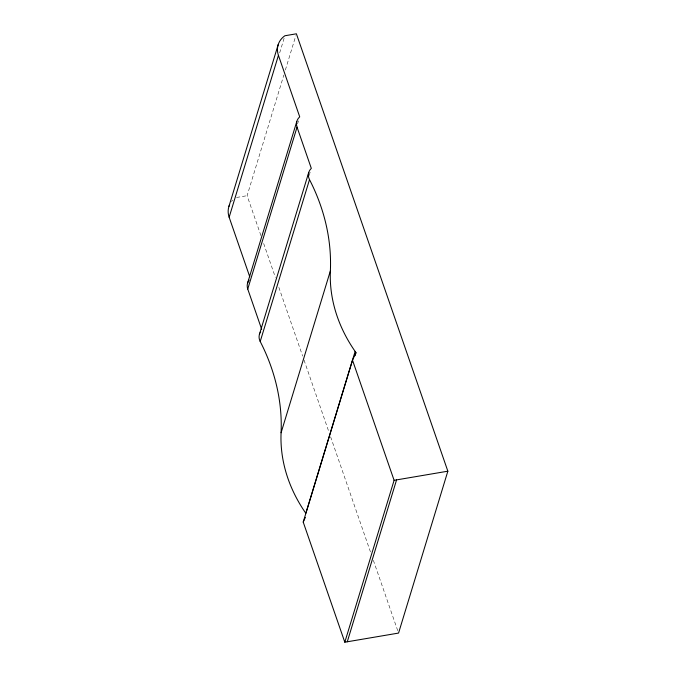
<?xml version="1.0" encoding="UTF-8"?>
<svg xmlns="http://www.w3.org/2000/svg" width="676" height="676" viewBox="0 0 676 676"><rect width="100%" height="100%" fill="white"/><g stroke="black" fill="none" stroke-linecap="round" stroke-linejoin="round"><path stroke-width="0.51" stroke-dasharray="3.38 2.54" d="M279.67 52.846L284.258 37.772M260.902 235.535L247.103 195.685L283.844 75.028M285.373 70L295.784 35.811M297.584 123.877L298.496 120.86M309.169 175.414L310.394 171.391M236.541 197.476L247.103 195.685M263.665 243.512L275.394 277.388M278.842 287.351L302.645 356.091M304.031 360.08L328.866 431.812M330.598 436.797L370.617 552.368M373.372 560.345L397.868 631.08M231.496 201.524A23.398 19.401 16.9 0 1 232.696 200.113"/><path stroke-width="1.01" d="M228.953 206.349L278.242 44.464M249.748 276.738L229.147 217.241L278.436 55.356A23.398 19.401 16.9 0 1 284.875 35.76L296.392 33.8L447.85 471.189L398.561 633.074L344.811 642.2L303.211 522.075L352.509 360.19L355.965 352.669L355.137 351.419A162.857 135.031 16.9 0 1 330.378 270.882A233.693 193.767 16.9 0 0 309.507 179.622A12.81 10.622 16.9 0 1 311.315 168.375L297.043 127.156A13.199 10.943 16.9 0 1 299.721 116.838L278.436 55.356M247.475 283.438L296.772 121.553M261.68 329.28L247.746 289.041L297.043 127.156M259.39 334.51L308.678 172.625M355.137 351.419L305.839 513.304A162.857 135.031 16.9 0 1 281.081 432.767A233.693 193.767 16.9 0 0 260.209 341.507L309.507 179.622M281.081 432.767L330.378 270.882M355.044 355.686L355.965 352.669M344.811 642.2L394.1 480.315L352.509 360.19M347.278 641.778L396.567 479.892M303.211 522.075L305.375 517.377M394.1 480.315L447.85 471.189M260.209 341.507A12.81 10.622 16.9 0 1 259.711 333.564M260.142 332.66A12.81 10.622 16.9 0 1 260.674 331.798M247.746 289.041A13.199 10.943 16.9 0 1 249.123 280.109M229.147 217.241A23.398 19.401 16.9 0 1 229.612 204.659"/></g></svg>
